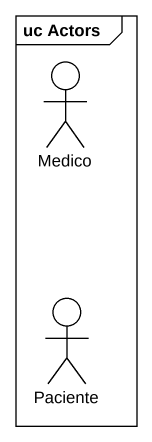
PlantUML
@startuml
mainframe uc Actors
actor Medico
actor Paciente
@enduml
